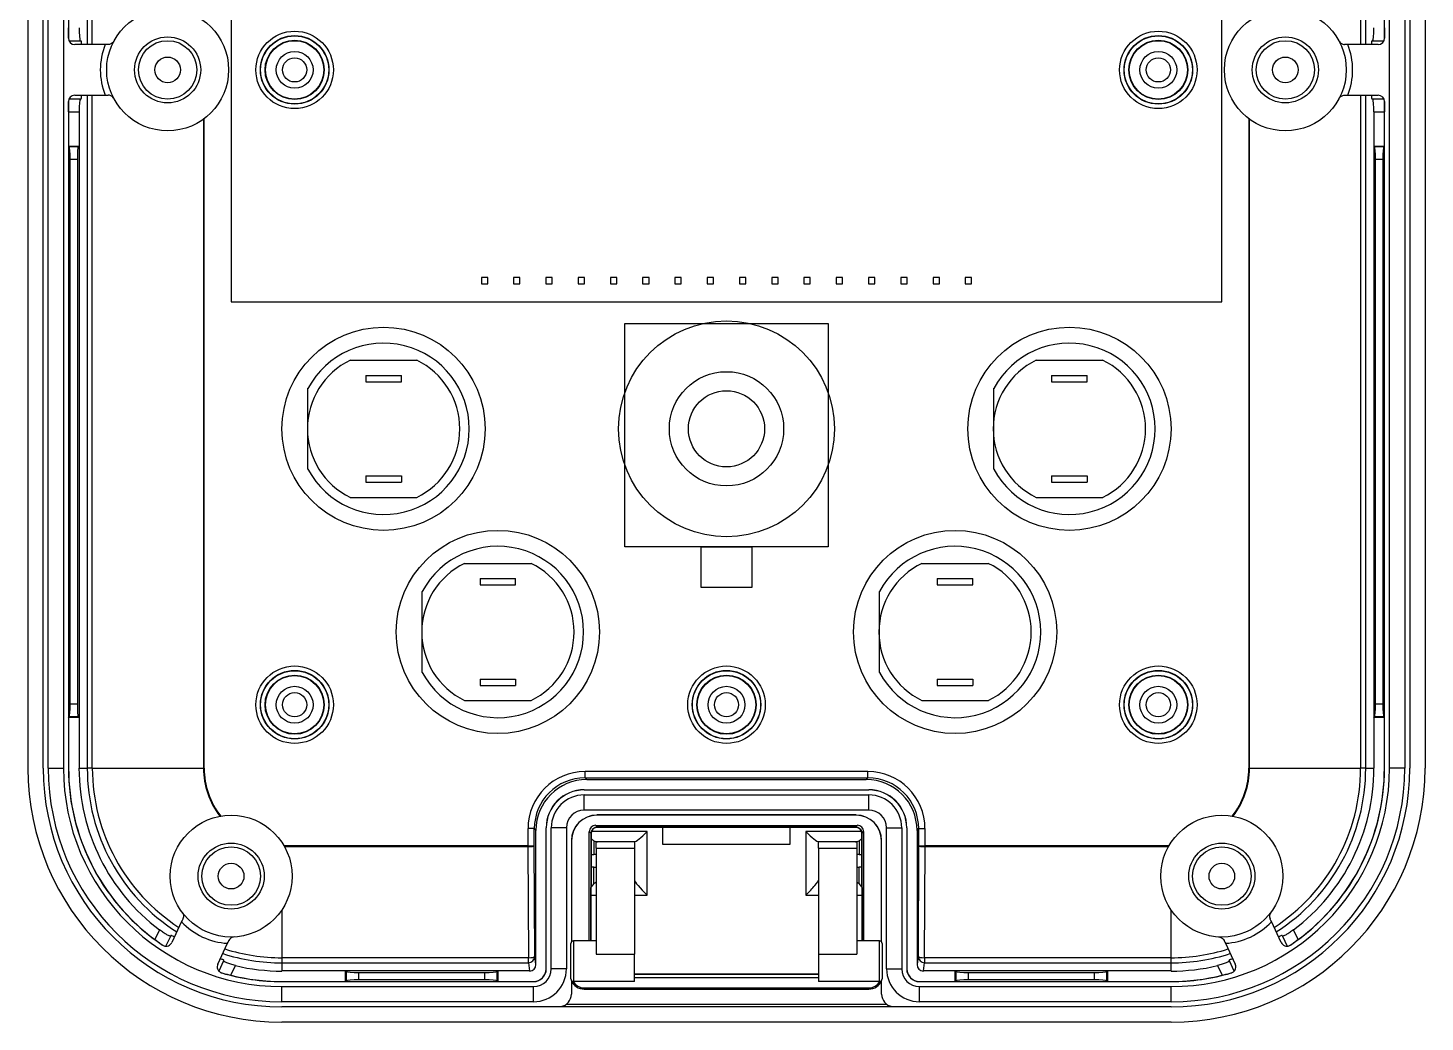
# Model space of a CAD drawing. Header units: millimetres. Extents: x 55 to 809, y 40 to 566.
# Drawn here: x 75.3 to 185.3, y 40.2 to 118.5 of the extents above; entities that cross this region are included whole.
import ezdxf

# ---------------------------------------------------------------- set-up
doc = ezdxf.new("R2010")
doc.units = ezdxf.units.MM
doc.layers.get('0').update_dxf_attribs({"lineweight": 25, "true_color": 0xffffff})
for name, color, linetype, lineweight, true_color in [('back_outline', 7, 'Continuous', 25, 0x000000), ('disp_outline', 7, 'Continuous', 25, 0x000000), ('FL13N_outline', 7, 'Continuous', 25, 0x000000), ('PEC16_outline', 7, 'Continuous', 25, 0x000000), ('Visible (ISO)', 7, 'Continuous', 25, 0xffffff), ('Visible Narrow (ISO)', 7, 'Continuous', 25, 0xffffff)]:
    doc.layers.add(name, color=color, linetype=linetype, lineweight=lineweight, true_color=true_color)

# ---------------------------------------------------------------- blocks, each defined once
blk = doc.blocks.new('FL13N_B')
at = {"layer": 'FL13N_outline'}
for p, q in [((-2.62, 5.4), (2.62, 5.4)), ((-1.4, 4.21), (1.4, 4.21)), ((-1.4, 4.21), (-1.4, 3.71)), ((-1.4, 3.71), (1.4, 3.71)), ((1.4, 3.71), (1.4, 4.21)), ((-5.95, -3.19), (-5.95, 3.19)), ((-1.4, -3.71), (1.4, -3.71)), ((-1.4, -3.71), (-1.4, -4.21)), ((-1.4, -4.21), (1.4, -4.21)), ((1.4, -3.71), (1.4, -4.21)), ((-2.62, -5.4), (2.62, -5.4))]:
    blk.add_line(p, q, dxfattribs=at)
blk.add_circle((0, 0), 8, dxfattribs=at)
for radius, start, end in [(6.75, 208.1784, 151.8216), (6, 115.8419, 244.1581), (6, 295.8419, 64.1581)]:
    blk.add_arc((0, 0), radius, start, end, dxfattribs=at)
blk = doc.blocks.new('PEC16_dessus')
at = {"layer": 'PEC16_outline'}
for p, q in [((0, 0), (16, 0)), ((0, -17.6), (0, 0)), ((16, 0), (16, -17.6)), ((16, -17.6), (0, -17.6)), ((6, -17.6), (10, -17.6)), ((6, -20.8), (6, -17.6)), ((10, -17.6), (10, -20.8)), ((10, -20.8), (6, -20.8))]:
    blk.add_line(p, q, dxfattribs=at)
for radius in [4.5, 3]:
    blk.add_circle((8, -8.3), radius, dxfattribs=at)

msp = doc.modelspace()

# ---------------------------------------------------------------- linework, layer by layer
msp.add_circle((130.28, 86.89), 8.5)
at = {"layer": 'back_outline'}
for p, q in [((91.28, 160.89), (91.28, 96.89)), ((169.28, 96.89), (169.28, 160.89)), ((91.28, 96.89), (169.28, 96.89))]:
    msp.add_line(p, q, dxfattribs=at)
at = {"layer": 'disp_outline'}
for p, q in [((91.28, 159.22), (91.28, 98.56)), ((169.28, 98.56), (169.28, 159.22)), ((111.48, 98.81), (110.98, 98.81)), ((110.98, 98.81), (110.98, 98.31)), ((111.48, 98.81), (110.98, 98.81)), ((110.98, 98.81), (110.98, 98.31)), ((111.48, 98.81), (110.98, 98.81)), ((110.98, 98.81), (110.98, 98.31)), ((111.48, 98.81), (110.98, 98.81)), ((110.98, 98.81), (110.98, 98.31)), ((111.48, 98.81), (110.98, 98.81)), ((110.98, 98.81), (110.98, 98.31)), ((110.98, 98.31), (111.48, 98.31)), ((110.98, 98.31), (111.48, 98.31)), ((110.98, 98.31), (111.48, 98.31)), ((110.98, 98.31), (111.48, 98.31)), ((110.98, 98.31), (111.48, 98.31)), ((111.48, 98.31), (111.48, 98.81)), ((111.48, 98.31), (111.48, 98.81)), ((111.48, 98.31), (111.48, 98.81)), ((111.48, 98.31), (111.48, 98.81)), ((111.48, 98.31), (111.48, 98.81)), ((114.02, 98.81), (113.52, 98.81)), ((113.52, 98.81), (113.52, 98.31)), ((113.52, 98.31), (114.02, 98.31)), ((114.02, 98.31), (114.02, 98.81)), ((116.56, 98.81), (116.06, 98.81)), ((116.06, 98.81), (116.06, 98.31)), ((116.06, 98.31), (116.56, 98.31)), ((116.56, 98.31), (116.56, 98.81)), ((119.1, 98.81), (118.6, 98.81)), ((118.6, 98.81), (118.6, 98.31)), ((118.6, 98.31), (119.1, 98.31)), ((119.1, 98.31), (119.1, 98.81)), ((121.64, 98.81), (121.14, 98.81)), ((121.14, 98.81), (121.14, 98.31)), ((121.14, 98.31), (121.64, 98.31)), ((121.64, 98.31), (121.64, 98.81)), ((124.18, 98.81), (123.68, 98.81)), ((123.68, 98.81), (123.68, 98.31)), ((123.68, 98.31), (124.18, 98.31)), ((124.18, 98.31), (124.18, 98.81)), ((126.72, 98.81), (126.22, 98.81)), ((126.22, 98.81), (126.22, 98.31)), ((126.22, 98.31), (126.72, 98.31)), ((126.72, 98.31), (126.72, 98.81)), ((129.26, 98.81), (128.76, 98.81)), ((128.76, 98.81), (128.76, 98.31)), ((128.76, 98.31), (129.26, 98.31)), ((129.26, 98.31), (129.26, 98.81)), ((131.8, 98.81), (131.3, 98.81)), ((131.3, 98.81), (131.3, 98.31)), ((131.3, 98.31), (131.8, 98.31)), ((131.8, 98.31), (131.8, 98.81)), ((134.34, 98.81), (133.84, 98.81)), ((133.84, 98.81), (133.84, 98.31)), ((133.84, 98.31), (134.34, 98.31)), ((134.34, 98.31), (134.34, 98.81)), ((136.88, 98.81), (136.38, 98.81)), ((136.38, 98.81), (136.38, 98.31)), ((136.38, 98.31), (136.88, 98.31)), ((136.88, 98.31), (136.88, 98.81)), ((139.42, 98.81), (138.92, 98.81)), ((138.92, 98.81), (138.92, 98.31)), ((138.92, 98.31), (139.42, 98.31)), ((139.42, 98.31), (139.42, 98.81)), ((141.96, 98.81), (141.46, 98.81)), ((141.46, 98.81), (141.46, 98.31)), ((141.46, 98.31), (141.96, 98.31)), ((141.96, 98.31), (141.96, 98.81)), ((144.5, 98.81), (144, 98.81)), ((144, 98.81), (144, 98.31)), ((144, 98.31), (144.5, 98.31)), ((144.5, 98.31), (144.5, 98.81)), ((147.04, 98.81), (146.54, 98.81)), ((146.54, 98.81), (146.54, 98.31)), ((146.54, 98.31), (147.04, 98.31)), ((147.04, 98.31), (147.04, 98.81)), ((149.58, 98.81), (149.08, 98.81)), ((149.08, 98.81), (149.08, 98.31)), ((149.08, 98.31), (149.58, 98.31)), ((149.58, 98.31), (149.58, 98.81))]:
    msp.add_line(p, q, dxfattribs=at)
at = {"layer": 'Visible (ISO)'}
for p, q in [((75.28, 170.16), (75.28, 60.16)), ((76.48, 60.16), (76.48, 170.16)), ((184.08, 170.16), (184.08, 60.16)), ((185.28, 170.16), (185.28, 60.16)), ((78.51, 117.46), (79.42, 117.46)), ((79.42, 117.46), (79.46, 117.46)), ((181.1, 117.46), (181.14, 117.46)), ((181.14, 117.46), (182.05, 117.46)), ((79.42, 112.86), (78.51, 112.86)), ((79.46, 112.86), (79.42, 112.86)), ((181.14, 112.86), (181.1, 112.86)), ((182.05, 112.86), (181.14, 112.86)), ((78.48, 111.86), (78.48, 109.16)), ((79.31, 111.86), (79.31, 109.16)), ((181.26, 111.86), (181.26, 109.16)), ((182.08, 109.16), (182.08, 111.86)), ((78.48, 109.16), (78.53, 109.11)), ((78.48, 109.16), (78.48, 64.16)), ((78.48, 109.16), (79.31, 109.16)), ((79.31, 109.16), (79.25, 109.11)), ((79.31, 109.16), (79.31, 64.16)), ((181.26, 109.16), (181.26, 64.16)), ((181.26, 109.16), (181.31, 109.11)), ((181.26, 109.16), (182.08, 109.16)), ((182.08, 109.16), (182.03, 109.11)), ((182.08, 64.16), (182.08, 109.16)), ((78.61, 65.21), (78.61, 108.12)), ((79.17, 108.12), (79.17, 65.21)), ((181.39, 65.21), (181.39, 108.12)), ((181.95, 108.12), (181.95, 65.21)), ((78.48, 64.16), (78.53, 64.22)), ((78.48, 64.16), (78.48, 60.16)), ((79.31, 64.16), (78.48, 64.16)), ((79.31, 64.16), (79.25, 64.22)), ((79.31, 64.16), (79.31, 60.16)), ((181.26, 64.16), (181.31, 64.22)), ((182.08, 64.16), (181.26, 64.16)), ((181.26, 64.16), (181.26, 60.16)), ((182.08, 64.16), (182.03, 64.22)), ((182.08, 60.16), (182.08, 64.16)), ((119.08, 58.46), (141.48, 58.46)), ((119.28, 59.26), (141.28, 59.26)), ((140.48, 56.46), (120.08, 56.46)), ((115.28, 44.69), (115.28, 55.27)), ((116.08, 44.36), (116.08, 55.46)), ((119.48, 46.56), (119.48, 55.17)), ((119.59, 46.56), (119.62, 55.02)), ((119.98, 55.66), (140.58, 55.66)), ((120.13, 55.52), (140.44, 55.52)), ((125.28, 54.16), (125.28, 55.52)), ((135.28, 55.52), (135.28, 54.16)), ((140.94, 55.02), (140.97, 46.56)), ((141.08, 55.17), (141.08, 46.56)), ((144.48, 55.46), (144.48, 44.36)), ((145.28, 55.27), (145.28, 44.69)), ((118.08, 54.46), (118.08, 46.5)), ((119.84, 54.45), (119.84, 53.36)), ((123.03, 54.36), (120.03, 54.36)), ((120.03, 53.86), (120.03, 54.36)), ((123.05, 54.36), (123.03, 54.36)), ((123.03, 54.36), (123.03, 53.86)), ((135.28, 54.16), (125.28, 54.16)), ((137.53, 54.36), (137.51, 54.36)), ((140.53, 54.36), (137.53, 54.36)), ((137.53, 53.86), (137.53, 54.36)), ((140.53, 54.36), (140.53, 53.86)), ((140.72, 54.45), (140.72, 53.36)), ((142.48, 46.5), (142.48, 54.46)), ((119.62, 53.36), (119.84, 53.36)), ((120.03, 53.36), (119.84, 53.36)), ((120.03, 53.86), (120.03, 45.52)), ((123.03, 53.86), (123.03, 45.52)), ((137.53, 53.86), (137.53, 45.52)), ((140.53, 53.86), (140.53, 45.52)), ((140.72, 53.36), (140.53, 53.36)), ((140.72, 53.36), (140.95, 53.36)), ((119.84, 52.36), (119.61, 52.36)), ((119.84, 52.36), (120.03, 52.36)), ((119.84, 51.05), (119.84, 52.36)), ((140.53, 52.36), (140.72, 52.36)), ((140.72, 51.05), (140.72, 52.36)), ((140.95, 52.36), (140.72, 52.36)), ((86.14, 46.14), (86.52, 46.94)), ((118.03, 43.56), (118.03, 46.36)), ((120.03, 46.56), (118.23, 46.56)), ((142.33, 46.56), (140.53, 46.56)), ((142.53, 46.36), (142.53, 43.56)), ((174.05, 46.94), (174.42, 46.14)), ((120.03, 45.52), (123.03, 45.52)), ((123.03, 43.36), (123.03, 45.52)), ((137.53, 45.52), (140.53, 45.52)), ((137.53, 45.52), (137.53, 43.36)), ((90.68, 44.98), (90.3, 44.18)), ((100.28, 44.19), (95.28, 44.19)), ((112.28, 44.19), (100.28, 44.19)), ((100.28, 44.19), (100.33, 44.14)), ((100.28, 43.36), (100.28, 44.19)), ((101.33, 44.06), (111.23, 44.06)), ((112.28, 44.19), (112.23, 44.14)), ((112.28, 44.19), (112.28, 43.36)), ((114.78, 44.19), (112.28, 44.19)), ((148.28, 44.19), (145.78, 44.19)), ((160.28, 44.19), (148.28, 44.19)), ((148.28, 44.19), (148.33, 44.14)), ((148.28, 43.36), (148.28, 44.19)), ((149.33, 44.06), (159.23, 44.06)), ((160.28, 44.19), (160.23, 44.14)), ((160.28, 44.19), (160.28, 43.36)), ((165.28, 44.19), (160.28, 44.19)), ((170.26, 44.18), (169.88, 44.98)), ((95.28, 43.36), (100.28, 43.36)), ((100.28, 43.36), (100.33, 43.42)), ((100.28, 43.36), (112.28, 43.36)), ((111.23, 43.5), (101.33, 43.5)), ((112.28, 43.36), (112.23, 43.42)), ((112.28, 43.36), (115.08, 43.36)), ((123.03, 43.36), (118.23, 43.36)), ((137.53, 43.93), (123.03, 43.93)), ((137.53, 43.66), (123.03, 43.66)), ((142.33, 43.36), (137.53, 43.36)), ((145.48, 43.36), (148.28, 43.36)), ((148.28, 43.36), (148.33, 43.42)), ((148.28, 43.36), (160.28, 43.36)), ((159.23, 43.5), (149.33, 43.5)), ((160.28, 43.36), (160.23, 43.42)), ((160.28, 43.36), (165.28, 43.36)), ((119.08, 42.86), (141.48, 42.86)), ((119.08, 42.76), (141.48, 42.76)), ((165.28, 41.36), (95.28, 41.36)), ((117.66, 41.57), (142.9, 41.57)), ((165.28, 40.16), (95.28, 40.16))]:
    msp.add_line(p, q, dxfattribs=at)
at = {"layer": 'Visible (ISO)', "color": 5, "true_color": 0x0000ff}
for p, q in [((76.88, 60.16), (76.88, 170.16)), ((78.08, 170.16), (78.08, 60.16)), ((78.47, 170.16), (78.47, 117.66)), ((182.09, 117.66), (182.09, 170.16)), ((182.48, 60.16), (182.48, 170.16)), ((183.68, 170.16), (183.68, 60.16)), ((81.37, 117.16), (78.97, 117.16)), ((181.59, 117.16), (179.19, 117.16)), ((78.47, 112.66), (78.47, 60.16)), ((78.97, 113.16), (81.37, 113.16)), ((179.19, 113.16), (181.59, 113.16)), ((182.09, 60.16), (182.09, 112.66)), ((119.08, 58.45), (141.48, 58.45)), ((119.08, 58.06), (141.48, 58.06)), ((141.48, 56.86), (119.08, 56.86)), ((140.48, 56.48), (120.08, 56.48)), ((116.09, 44.36), (116.09, 55.46)), ((116.48, 44.36), (116.48, 55.46)), ((117.68, 55.46), (117.68, 44.36)), ((142.88, 44.36), (142.88, 55.46)), ((144.08, 55.46), (144.08, 44.36)), ((144.47, 55.46), (144.47, 44.36)), ((118.07, 54.46), (118.07, 46.48)), ((142.49, 46.48), (142.49, 54.46)), ((87.38, 48.08), (86.61, 46.43)), ((173.95, 46.43), (173.18, 48.08)), ((90.23, 44.73), (91, 46.37)), ((169.56, 46.37), (170.33, 44.73)), ((95.28, 43.35), (115.08, 43.35)), ((95.28, 42.96), (115.08, 42.96)), ((118.07, 43.45), (118.07, 42.36)), ((142.49, 42.36), (142.49, 43.45)), ((145.48, 43.35), (165.28, 43.35)), ((145.48, 42.96), (165.28, 42.96)), ((115.08, 41.76), (95.28, 41.76)), ((165.28, 41.76), (145.48, 41.76))]:
    msp.add_line(p, q, dxfattribs=at)
for centre, radius in [((86.28, 115.16), 4.8), ((174.28, 115.16), 4.8), ((86.28, 115.16), 2.6), ((174.28, 115.16), 2.6), ((91.28, 51.66), 4.8), ((169.28, 51.66), 4.8), ((91.28, 51.66), 2.6), ((169.28, 51.66), 2.6)]:
    msp.add_circle(centre, radius, dxfattribs=at)
at = {"layer": 'Visible (ISO)'}
for centre, radius in [((96.28, 115.16), 3.05), ((164.28, 115.16), 3.05), ((86.28, 115.16), 2.3), ((96.28, 115.16), 2.3), ((96.28, 115.16), 1.45), ((164.28, 115.16), 2.3), ((164.28, 115.16), 1.45), ((174.28, 115.16), 2.3), ((86.28, 115.16), 1.01), ((96.28, 115.16), 0.95), ((164.28, 115.16), 0.95), ((174.28, 115.16), 1.01), ((96.28, 65.16), 3.05), ((130.28, 65.16), 3.05), ((164.28, 65.16), 3.05), ((96.28, 65.16), 2.3), ((130.28, 65.16), 2.3), ((164.28, 65.16), 2.3), ((96.28, 65.16), 1.45), ((96.28, 65.16), 0.95), ((130.28, 65.16), 1.45), ((130.28, 65.16), 0.95), ((164.28, 65.16), 1.45), ((164.28, 65.16), 0.95), ((91.28, 51.66), 2.3), ((169.28, 51.66), 2.3), ((91.28, 51.66), 1.01), ((169.28, 51.66), 1.01)]:
    msp.add_circle(centre, radius, dxfattribs=at)
for centre, radius, start, end in [((95.28, 60.16), 20, 180, 270), ((95.28, 60.16), 18.8, 180, 270), ((95.28, 60.16), 16.8, 180, 233.4707), ((95.28, 60.16), 15.98, 180, 232.8776), ((165.28, 60.16), 20, 270, 0), ((165.28, 60.16), 18.8, 270, 0), ((165.28, 60.16), 15.98, 307.1224, 0), ((165.28, 60.16), 16.8, 306.5293, 0), ((119.08, 55.46), 3, 90, 180), ((141.48, 55.46), 3, 0, 90), ((120.08, 54.46), 2, 90, 180), ((140.48, 54.46), 2, 0, 90), ((118.23, 46.36), 0.2, 90, 180), ((142.33, 46.36), 0.2, 0, 90), ((95.28, 60.16), 15.98, 256.7202, 270), ((115.08, 44.36), 1, 270, 0), ((145.48, 44.36), 1, 180, 270), ((165.28, 60.16), 15.98, 270, 283.2798), ((95.28, 60.16), 16.8, 256.1271, 270), ((118.23, 43.56), 0.2, 180, 270), ((119.08, 43.86), 1.1, 202.9675, 270), ((119.08, 43.86), 1, 209.9554, 270), ((141.48, 43.86), 1.1, 270, 337.0325), ((141.48, 43.86), 1, 270, 330.0446), ((142.33, 43.56), 0.2, 270, 0), ((165.28, 60.16), 16.8, 270, 283.8729)]:
    msp.add_arc(centre, radius, start, end, dxfattribs=at)
at = {"layer": 'Visible (ISO)', "color": 5, "true_color": 0x0000ff}
for centre, radius, start, end in [((95.28, 60.16), 18.4, 180, 270), ((95.28, 60.16), 17.2, 180, 270), ((95.28, 60.16), 16.81, 180, 235.9843), ((165.28, 60.16), 17.2, 270, 0), ((165.28, 60.16), 18.4, 270, 0), ((165.28, 60.16), 16.81, 304.0157, 0), ((119.08, 55.46), 2.99, 90, 180), ((141.48, 55.46), 2.99, 0, 90), ((119.08, 55.46), 2.6, 90, 180), ((141.48, 55.46), 2.6, 0, 90), ((119.08, 55.46), 1.4, 90, 180), ((120.08, 54.46), 2.01, 90, 180), ((140.48, 54.46), 2.01, 0, 90), ((141.48, 55.46), 1.4, 0, 90), ((95.28, 60.16), 16.81, 253.6134, 270), ((115.08, 44.36), 1.01, 270, 0), ((115.08, 44.36), 1.4, 270, 0), ((115.08, 44.36), 2.6, 270, 0), ((145.48, 44.36), 2.6, 180, 270), ((145.48, 44.36), 1.4, 180, 270), ((145.48, 44.36), 1.01, 180, 270), ((165.28, 60.16), 16.81, 270, 286.3866), ((117.08, 42.36), 0.986, 279.6674, 0), ((143.48, 42.36), 0.986, 180, 260.3326)]:
    msp.add_arc(centre, radius, start, end, dxfattribs=at)
at = {"layer": 'Visible (ISO)'}
for centre, major_axis, ratio, start_param, end_param in [((78.45, 118.46), (0, -1), 0.034921, 0.643501, 1.570796), ((79.42, 118.46), (0, 1), 0.111111, 1.570796, 3.141593), ((181.14, 118.46), (0, -1), 0.111111, 0, 1.570796), ((182.12, 118.46), (0, 1), 0.034921, 1.570796, 2.498092), ((79.46, 116.96), (0, 0.5), 0.111111, 5.123906, 6.283185), ((181.1, 116.96), (0, -0.5), 0.111111, 3.141593, 4.300872), ((78.45, 111.86), (0, -1), 0.034921, 1.570796, 2.498092), ((79.42, 111.86), (0, 1), 0.111111, 0, 1.570796), ((79.46, 113.36), (0, 0.5), 0.111111, 3.141593, 4.300872), ((181.1, 113.36), (0, -0.5), 0.111111, 5.123906, 6.283185), ((181.14, 111.86), (0, -1), 0.111111, 1.570796, 3.141593), ((182.12, 111.86), (0, 1), 0.034921, 0.643501, 1.570796), ((78.52, 108.12), (0, -1), 0.087489, 1.570796, 3.054326), ((79.26, 108.12), (0, 1), 0.087489, 0.087266, 1.570796), ((181.3, 108.12), (0, -1), 0.087489, 1.570796, 3.054326), ((182.04, 108.12), (0, 1), 0.087489, 0.087266, 1.570796), ((78.52, 65.21), (0, -1), 0.087489, 0.087266, 1.570796), ((79.26, 65.21), (0, 1), 0.087489, 1.570796, 3.054326), ((181.3, 65.21), (0, -1), 0.087489, 0.087266, 1.570796), ((182.04, 65.21), (0, 1), 0.087489, 1.570796, 3.054326), ((119.28, 55.26), (-2.83, 2.83), 0.999695, 5.497939, 7.068431), ((141.28, 55.26), (2.83, 2.83), 0.999695, 5.497939, 7.068431), ((119.98, 55.16), (-0.354, 0.354), 0.999695, 5.497939, 7.068431), ((124.03, 55.36), (-0.995, -0.995), 0.09902, 0.098698, 1.472099), ((136.53, 55.36), (0.995, -0.995), 0.09902, 4.811087, 6.184488), ((140.58, 55.16), (0.354, 0.354), 0.999695, 5.497939, 7.068431), ((119.03, 55.36), (0.995, -0.995), 0.09902, 5.442071, 5.758877), ((141.53, 55.36), (-0.995, -0.995), 0.09902, 0.524309, 0.841114), ((119.03, 50.36), (0.995, 0.995), 0.09902, 5.228095, 5.561481), ((124.03, 50.36), (-0.995, 0.995), 0.09902, 0.098698, 1.669494), ((136.53, 50.36), (0.995, 0.995), 0.09902, 4.613691, 6.184488), ((141.53, 50.36), (-0.995, 0.995), 0.09902, 0.721704, 1.055091), ((101.33, 44.15), (-1, 0), 0.087489, 0.087266, 1.570796), ((111.23, 44.15), (-1, 0), 0.087489, 1.570796, 3.054326), ((114.78, 44.69), (0.078, -0.497), 0.993734, 6.128324, 7.697193), ((145.78, 44.69), (-0.078, -0.497), 0.993734, 4.869178, 6.438047), ((149.33, 44.15), (-1, 0), 0.087489, 0.087266, 1.570796), ((159.23, 44.15), (-1, 0), 0.087489, 1.570796, 3.054326), ((101.33, 43.41), (1, 0), 0.087489, 1.570796, 3.054326), ((111.23, 43.41), (1, 0), 0.087489, 0.087266, 1.570796), ((149.33, 43.41), (1, 0), 0.087489, 1.570796, 3.054326), ((159.23, 43.41), (1, 0), 0.087489, 0.087266, 1.570796)]:
    msp.add_ellipse(centre, major_axis=major_axis, ratio=ratio, start_param=start_param, end_param=end_param, dxfattribs=at)
at = {"layer": 'Visible (ISO)', "color": 5, "true_color": 0x0000ff}
for centre, major_axis, start_param, end_param in [((78.97, 117.66), (-0.501, 0), 0, 1.570796), ((181.59, 117.66), (0.501, 0), 4.712389, 6.283185), ((78.97, 112.66), (-0.501, 0), 4.712389, 6.283185), ((181.59, 112.66), (0.501, 0), 0, 1.570796)]:
    msp.add_ellipse(centre, major_axis=major_axis, ratio=0.99863, start_param=start_param, end_param=end_param, dxfattribs=at)
for points, knots in [([(81.61, 117.16), (81.6, 117.16), (81.59, 117.16), (81.52, 117.16), (81.44, 117.16), (81.37, 117.16)], [0.2085876, 0.2085876, 0.2085876, 0.2085876, 0.21089458, 0.21089458, 0.23145545, 0.23145545, 0.23145545, 0.23145545]), ([(82.05, 117.43), (82.05, 117.43), (82.05, 117.43), (82.02, 117.37), (81.98, 117.32), (81.88, 117.24), (81.83, 117.21), (81.72, 117.17), (81.66, 117.16), (81.61, 117.16)], [-0.00043441, -0.00043441, -0.00043441, -0.00043441, 0, 0, 0.02678479, 0.02678479, 0.0517613, 0.0517613, 0.07035006, 0.07035006, 0.07035006, 0.07035006]), ([(178.51, 117.43), (178.51, 117.43), (178.51, 117.43), (178.54, 117.37), (178.58, 117.32), (178.68, 117.24), (178.73, 117.21), (178.85, 117.17), (178.9, 117.16), (178.95, 117.16)], [-0.07020864, -0.07020864, -0.07020864, -0.07020864, -0.06977777, -0.06977777, -0.04321087, -0.04321087, -0.01843754, -0.01843754, 0, 0, 0, 0]), ([(179.19, 117.16), (179.12, 117.16), (179.04, 117.16), (178.97, 117.16), (178.96, 117.16), (178.95, 117.16)], [0.07678271, 0.07678271, 0.07678271, 0.07678271, 0.09734359, 0.09734359, 0.09965056, 0.09965056, 0.09965056, 0.09965056]), ([(81.37, 113.16), (81.44, 113.16), (81.52, 113.16), (81.59, 113.16), (81.6, 113.16), (81.61, 113.16)], [0.07678271, 0.07678271, 0.07678271, 0.07678271, 0.09734359, 0.09734359, 0.09965056, 0.09965056, 0.09965056, 0.09965056]), ([(82.05, 112.9), (82.05, 112.9), (82.05, 112.9), (82.02, 112.96), (81.98, 113.01), (81.88, 113.09), (81.83, 113.12), (81.72, 113.16), (81.66, 113.16), (81.61, 113.16)], [-0.07020864, -0.07020864, -0.07020864, -0.07020864, -0.06977777, -0.06977777, -0.04321087, -0.04321087, -0.01843754, -0.01843754, 0, 0, 0, 0]), ([(178.51, 112.9), (178.51, 112.9), (178.51, 112.9), (178.54, 112.96), (178.58, 113.01), (178.68, 113.09), (178.73, 113.12), (178.85, 113.16), (178.9, 113.16), (178.95, 113.16)], [-0.00043441, -0.00043441, -0.00043441, -0.00043441, 0, 0, 0.02678479, 0.02678479, 0.0517613, 0.0517613, 0.07035006, 0.07035006, 0.07035006, 0.07035006]), ([(178.95, 113.16), (178.96, 113.16), (178.97, 113.16), (179.04, 113.16), (179.12, 113.16), (179.19, 113.16)], [0.2085876, 0.2085876, 0.2085876, 0.2085876, 0.21089458, 0.21089458, 0.23145545, 0.23145545, 0.23145545, 0.23145545]), ([(87.43, 48.8), (87.43, 48.8), (87.43, 48.8), (87.47, 48.75), (87.5, 48.69), (87.53, 48.57), (87.53, 48.51), (87.52, 48.39), (87.5, 48.34), (87.48, 48.29)], [-0.00043441, -0.00043441, -0.00043441, -0.00043441, 0, 0, 0.02678479, 0.02678479, 0.0517613, 0.0517613, 0.07035006, 0.07035006, 0.07035006, 0.07035006]), ([(173.13, 48.8), (173.13, 48.8), (173.13, 48.8), (173.09, 48.75), (173.07, 48.69), (173.03, 48.57), (173.03, 48.51), (173.04, 48.39), (173.06, 48.34), (173.08, 48.29)], [-0.07020864, -0.07020864, -0.07020864, -0.07020864, -0.06977777, -0.06977777, -0.04321087, -0.04321087, -0.01843754, -0.01843754, 0, 0, 0, 0]), ([(87.48, 48.29), (87.48, 48.28), (87.47, 48.27), (87.44, 48.21), (87.41, 48.14), (87.38, 48.08)], [0.2085876, 0.2085876, 0.2085876, 0.2085876, 0.21089458, 0.21089458, 0.23145545, 0.23145545, 0.23145545, 0.23145545]), ([(173.18, 48.08), (173.15, 48.14), (173.12, 48.21), (173.09, 48.27), (173.08, 48.28), (173.08, 48.29)], [0.07678271, 0.07678271, 0.07678271, 0.07678271, 0.09734359, 0.09734359, 0.09965056, 0.09965056, 0.09965056, 0.09965056]), ([(85.94, 46.19), (85.98, 46.17), (86.01, 46.16), (86.12, 46.14), (86.18, 46.14), (86.31, 46.16), (86.37, 46.19), (86.46, 46.25), (86.5, 46.28), (86.56, 46.35), (86.59, 46.39), (86.61, 46.43)], [0.0077029, 0.0077029, 0.0077029, 0.0077029, 0.01950696, 0.01950696, 0.03901976, 0.03901976, 0.05855717, 0.05855717, 0.07252918, 0.07252918, 0.08650382, 0.08650382, 0.08650382, 0.08650382]), ([(91, 46.37), (91.03, 46.43), (91.06, 46.51), (91.09, 46.57), (91.1, 46.58), (91.1, 46.58)], [0.07678271, 0.07678271, 0.07678271, 0.07678271, 0.09734359, 0.09734359, 0.09965056, 0.09965056, 0.09965056, 0.09965056]), ([(91.53, 46.87), (91.53, 46.87), (91.53, 46.87), (91.46, 46.87), (91.4, 46.85), (91.29, 46.8), (91.24, 46.76), (91.16, 46.68), (91.12, 46.64), (91.1, 46.58)], [-0.07020864, -0.07020864, -0.07020864, -0.07020864, -0.06977777, -0.06977777, -0.04321087, -0.04321087, -0.01843754, -0.01843754, 0, 0, 0, 0]), ([(169.03, 46.87), (169.04, 46.87), (169.04, 46.87), (169.1, 46.87), (169.16, 46.85), (169.27, 46.8), (169.33, 46.76), (169.41, 46.68), (169.44, 46.64), (169.46, 46.58)], [-0.00043441, -0.00043441, -0.00043441, -0.00043441, 0, 0, 0.02678479, 0.02678479, 0.0517613, 0.0517613, 0.07035006, 0.07035006, 0.07035006, 0.07035006]), ([(169.46, 46.58), (169.46, 46.58), (169.47, 46.57), (169.5, 46.51), (169.53, 46.43), (169.56, 46.37)], [0.2085876, 0.2085876, 0.2085876, 0.2085876, 0.21089458, 0.21089458, 0.23145545, 0.23145545, 0.23145545, 0.23145545]), ([(173.95, 46.43), (173.98, 46.37), (174.02, 46.32), (174.12, 46.23), (174.17, 46.2), (174.3, 46.15), (174.36, 46.14), (174.47, 46.14), (174.52, 46.15), (174.58, 46.17), (174.6, 46.18), (174.62, 46.19)], [0, 0, 0, 0, 0.01958545, 0.01958545, 0.03915656, 0.03915656, 0.05869916, 0.05869916, 0.0726043, 0.0726043, 0.07881326, 0.07881326, 0.07881326, 0.07881326]), ([(90.23, 44.73), (90.2, 44.67), (90.18, 44.6), (90.18, 44.47), (90.19, 44.41), (90.23, 44.29), (90.26, 44.23), (90.34, 44.15), (90.37, 44.12), (90.43, 44.08), (90.45, 44.07), (90.47, 44.06)], [0, 0, 0, 0, 0.01958545, 0.01958545, 0.03915657, 0.03915657, 0.05869917, 0.05869917, 0.07260431, 0.07260431, 0.07881326, 0.07881326, 0.07881326, 0.07881326]), ([(170.1, 44.06), (170.13, 44.08), (170.16, 44.1), (170.25, 44.16), (170.29, 44.21), (170.35, 44.33), (170.37, 44.39), (170.38, 44.5), (170.38, 44.55), (170.37, 44.64), (170.35, 44.68), (170.33, 44.73)], [0.0077029, 0.0077029, 0.0077029, 0.0077029, 0.01950696, 0.01950696, 0.03901976, 0.03901976, 0.05855716, 0.05855716, 0.07252918, 0.07252918, 0.08650382, 0.08650382, 0.08650382, 0.08650382])]:
    msp.add_open_spline(points, degree=3, knots=knots, dxfattribs=at)
at = {"layer": 'Visible (ISO)'}
for points, knots in [([(119.62, 55.02), (119.62, 55.07), (119.63, 55.13), (119.66, 55.22), (119.69, 55.27), (119.75, 55.36), (119.79, 55.39), (119.87, 55.46), (119.92, 55.48), (120.02, 55.51), (120.07, 55.52), (120.12, 55.52), (120.12, 55.52), (120.13, 55.52)], [-1.666124, -1.666124, -1.666124, -1.666124, -1.352026, -1.352026, -1.037928, -1.037928, -0.723829, -0.723829, -0.409731, -0.409731, -0.106505, -0.106505, -0.095633, -0.095633, -0.095633, -0.095633]), ([(140.44, 55.52), (140.49, 55.52), (140.54, 55.51), (140.63, 55.48), (140.68, 55.46), (140.76, 55.4), (140.8, 55.37), (140.87, 55.28), (140.89, 55.24), (140.93, 55.14), (140.94, 55.09), (140.94, 55.03), (140.94, 55.03), (140.94, 55.02)], [0.095633, 0.095633, 0.095633, 0.095633, 0.393931, 0.393931, 0.696729, 0.696729, 1.010188, 1.010188, 1.324287, 1.324287, 1.638385, 1.638385, 1.666124, 1.666124, 1.666124, 1.666124]), ([(119.84, 54.45), (119.89, 54.43), (119.94, 54.41), (120.03, 54.37), (120.08, 54.36), (120.12, 54.36)], [0.43184102, 0.43184102, 0.43184102, 0.43184102, 0.45459313, 0.45459313, 0.47992421, 0.47992421, 0.47992421, 0.47992421]), ([(140.44, 54.36), (140.48, 54.36), (140.53, 54.37), (140.63, 54.41), (140.67, 54.43), (140.72, 54.45)], [0.50556157, 0.50556157, 0.50556157, 0.50556157, 0.53089266, 0.53089266, 0.55364476, 0.55364476, 0.55364476, 0.55364476]), ([(120.03, 51.22), (120.01, 51.21), (120, 51.19), (119.94, 51.14), (119.89, 51.09), (119.84, 51.05)], [0.52235596, 0.52235596, 0.52235596, 0.52235596, 0.53089266, 0.53089266, 0.55364476, 0.55364476, 0.55364476, 0.55364476]), ([(140.72, 51.05), (140.67, 51.09), (140.63, 51.14), (140.56, 51.19), (140.55, 51.21), (140.53, 51.22)], [0.43206546, 0.43206546, 0.43206546, 0.43206546, 0.45481756, 0.45481756, 0.46335427, 0.46335427, 0.46335427, 0.46335427]), ([(86.52, 46.94), (86.52, 46.94), (86.52, 46.94), (86.51, 46.94), (86.51, 46.93), (86.48, 46.93), (86.38, 46.97), (86.3, 47), (86.14, 47.09), (86.04, 47.15), (85.84, 47.28), (85.74, 47.35), (85.64, 47.43)], [0.6099663, 0.6099663, 0.6099663, 0.6099663, 0.6115823, 0.6115823, 0.6115823, 0.6495218, 0.6495218, 0.6874613, 0.6874613, 0.725703, 0.725703, 0.7615915, 0.7615915, 0.7615915, 0.7615915]), ([(174.92, 47.43), (174.83, 47.35), (174.72, 47.28), (174.52, 47.15), (174.42, 47.09), (174.26, 47), (174.18, 46.97), (174.08, 46.93), (174.05, 46.93), (174.05, 46.94), (174.05, 46.94), (174.05, 46.94), (174.05, 46.94)], [0.4615732, 0.4615732, 0.4615732, 0.4615732, 0.4974616, 0.4974616, 0.5357033, 0.5357033, 0.5736428, 0.5736428, 0.6115823, 0.6115823, 0.6115823, 0.6131984, 0.6131984, 0.6131984, 0.6131984]), ([(85.28, 46.67), (85.28, 46.66), (85.28, 46.66), (85.39, 46.59), (85.5, 46.5), (85.7, 46.36), (85.79, 46.29), (85.89, 46.22), (85.92, 46.2), (85.94, 46.19)], [0.15139221, 0.15139221, 0.15139221, 0.15139221, 0.15208946, 0.15208946, 0.19039258, 0.19039258, 0.2286957, 0.2286957, 0.24186391, 0.24186391, 0.24186391, 0.24186391]), ([(86.81, 46.86), (86.76, 46.89), (86.72, 46.92), (86.64, 46.96), (86.6, 46.97), (86.55, 46.99), (86.54, 46.99), (86.54, 46.98), (86.54, 46.98), (86.54, 46.98), (86.53, 46.98)], [-0.05496122, -0.05496122, -0.05496122, -0.05496122, -0.03762391, -0.03762391, -0.01881195, -0.01881195, 0, 0, 0, 0.0008104, 0.0008104, 0.0008104, 0.0008104]), ([(174.03, 46.98), (174.03, 46.98), (174.03, 46.98), (174.03, 46.98), (174.02, 46.99), (174.01, 46.99), (173.96, 46.97), (173.92, 46.96), (173.84, 46.92), (173.8, 46.89), (173.75, 46.86)], [-0.0008104, -0.0008104, -0.0008104, -0.0008104, 0, 0, 0, 0.01881195, 0.01881195, 0.03762391, 0.03762391, 0.05496122, 0.05496122, 0.05496122, 0.05496122]), ([(174.62, 46.19), (174.64, 46.2), (174.67, 46.22), (174.77, 46.29), (174.86, 46.36), (175.06, 46.5), (175.17, 46.59), (175.28, 46.66), (175.28, 46.66), (175.28, 46.67)], [0.36718523, 0.36718523, 0.36718523, 0.36718523, 0.38035344, 0.38035344, 0.41865656, 0.41865656, 0.45695968, 0.45695968, 0.45765693, 0.45765693, 0.45765693, 0.45765693]), ([(90.7, 45.02), (90.7, 45.02), (90.7, 45.02), (90.7, 45.02), (90.7, 45.03), (90.69, 45.04), (90.64, 45.07), (90.61, 45.09), (90.53, 45.12), (90.48, 45.14), (90.43, 45.16)], [-0.0008104, -0.0008104, -0.0008104, -0.0008104, 0, 0, 0, 0.01881195, 0.01881195, 0.03762391, 0.03762391, 0.05496122, 0.05496122, 0.05496122, 0.05496122]), ([(170.13, 45.16), (170.08, 45.14), (170.03, 45.12), (169.95, 45.09), (169.92, 45.07), (169.87, 45.04), (169.86, 45.03), (169.86, 45.02), (169.86, 45.02), (169.86, 45.02), (169.86, 45.02)], [-0.05496122, -0.05496122, -0.05496122, -0.05496122, -0.03762391, -0.03762391, -0.01881195, -0.01881195, 0, 0, 0, 0.0008104, 0.0008104, 0.0008104, 0.0008104]), ([(90.46, 44.06), (90.49, 44.05), (90.52, 44.04), (90.64, 44.01), (90.75, 43.98), (90.99, 43.92), (91.12, 43.89), (91.25, 43.86), (91.25, 43.86), (91.25, 43.85)], [0.36718523, 0.36718523, 0.36718523, 0.36718523, 0.38035344, 0.38035344, 0.41865656, 0.41865656, 0.45695968, 0.45695968, 0.45765693, 0.45765693, 0.45765693, 0.45765693]), ([(91.61, 44.62), (91.49, 44.64), (91.37, 44.68), (91.14, 44.75), (91.03, 44.79), (90.86, 44.86), (90.79, 44.89), (90.69, 44.95), (90.67, 44.97), (90.68, 44.98), (90.68, 44.98), (90.68, 44.98), (90.68, 44.98)], [0.4615732, 0.4615732, 0.4615732, 0.4615732, 0.4974616, 0.4974616, 0.5357033, 0.5357033, 0.5736428, 0.5736428, 0.6115823, 0.6115823, 0.6115823, 0.6131984, 0.6131984, 0.6131984, 0.6131984]), ([(169.88, 44.98), (169.88, 44.98), (169.88, 44.98), (169.88, 44.98), (169.89, 44.97), (169.87, 44.95), (169.78, 44.89), (169.7, 44.86), (169.53, 44.79), (169.42, 44.75), (169.19, 44.68), (169.07, 44.64), (168.95, 44.62)], [0.6099663, 0.6099663, 0.6099663, 0.6099663, 0.6115823, 0.6115823, 0.6115823, 0.6495218, 0.6495218, 0.6874613, 0.6874613, 0.725703, 0.725703, 0.7615915, 0.7615915, 0.7615915, 0.7615915]), ([(169.31, 43.85), (169.31, 43.86), (169.31, 43.86), (169.44, 43.89), (169.57, 43.92), (169.81, 43.98), (169.92, 44.01), (170.04, 44.04), (170.07, 44.05), (170.1, 44.06)], [0.15139221, 0.15139221, 0.15139221, 0.15139221, 0.15208946, 0.15208946, 0.19039258, 0.19039258, 0.2286957, 0.2286957, 0.24186391, 0.24186391, 0.24186391, 0.24186391])]:
    msp.add_open_spline(points, degree=3, knots=knots, dxfattribs=at)
for points in [[(86.52, 46.94), (86.53, 46.96), (86.53, 46.98)], [(174.03, 46.98), (174.04, 46.96), (174.05, 46.94)], [(90.7, 45.02), (90.69, 45), (90.68, 44.98)], [(169.88, 44.98), (169.87, 45), (169.86, 45.02)]]:
    msp.add_open_spline(points, degree=2, dxfattribs=at)
at = {"layer": 'Visible Narrow (ISO)'}
for p, q in [((79.95, 170.16), (79.95, 117.16)), ((80.35, 117.16), (80.35, 170.16)), ((180.21, 170.16), (180.21, 117.16)), ((180.61, 117.16), (180.61, 170.16)), ((79.95, 113.16), (79.95, 60.16)), ((80.35, 60.16), (80.35, 113.16)), ((180.21, 113.16), (180.21, 60.16)), ((180.61, 60.16), (180.61, 113.16)), ((78.48, 111.86), (79.31, 111.86)), ((89.1, 111.28), (89.1, 60.16)), ((89.16, 60.16), (89.16, 111.32)), ((171.4, 111.32), (171.4, 60.16)), ((171.46, 60.16), (171.46, 111.28)), ((181.26, 111.86), (182.08, 111.86)), ((79.25, 109.11), (78.53, 109.11)), ((182.03, 109.11), (181.31, 109.11)), ((78.61, 108.12), (79.17, 108.12)), ((181.39, 108.12), (181.95, 108.12)), ((79.17, 65.21), (78.61, 65.21)), ((181.95, 65.21), (181.39, 65.21)), ((78.53, 64.22), (79.25, 64.22)), ((181.31, 64.22), (182.03, 64.22)), ((76.48, 60.16), (76.51, 60.16)), ((78.48, 60.16), (78.47, 60.16)), ((79.31, 60.16), (79.95, 60.16)), ((80.35, 60.16), (79.95, 60.16)), ((80.35, 60.16), (89.1, 60.16)), ((89.16, 60.16), (89.1, 60.16)), ((141.41, 59.9), (119.15, 59.9)), ((119.15, 59.4), (119.15, 59.9)), ((141.41, 59.4), (141.41, 59.9)), ((171.4, 60.16), (171.46, 60.16)), ((171.46, 60.16), (180.21, 60.16)), ((180.61, 60.16), (180.21, 60.16)), ((180.61, 60.16), (181.26, 60.16)), ((182.08, 60.16), (182.09, 60.16)), ((184.08, 60.16), (184.05, 60.16)), ((119.08, 58.46), (119.08, 58.45)), ((119.15, 59.4), (141.41, 59.4)), ((119.28, 59.26), (119.15, 59.4)), ((141.41, 59.4), (141.28, 59.26)), ((141.48, 58.46), (141.48, 58.45)), ((120.08, 56.46), (120.08, 56.48)), ((140.48, 56.46), (140.48, 56.48)), ((114.65, 55.4), (114.65, 54.04)), ((115.15, 55.4), (114.65, 55.4)), ((115.15, 54.06), (115.15, 55.4)), ((115.15, 55.4), (115.28, 55.27)), ((116.08, 55.46), (116.09, 55.46)), ((119.48, 55.17), (119.62, 55.02)), ((119.62, 55.02), (119.59, 46.56)), ((124.03, 55.17), (119.64, 55.17)), ((120.13, 55.52), (119.98, 55.66)), ((120.13, 55.52), (120.13, 55.52)), ((140.44, 55.52), (120.13, 55.52)), ((124.03, 50.17), (124.03, 55.17)), ((140.92, 55.17), (136.53, 55.17)), ((136.53, 55.17), (136.53, 50.17)), ((140.58, 55.66), (140.44, 55.52)), ((140.44, 55.52), (140.44, 55.52)), ((140.94, 55.02), (141.08, 55.17)), ((140.97, 46.56), (140.94, 55.02)), ((144.48, 55.46), (144.47, 55.46)), ((145.28, 55.27), (145.41, 55.4)), ((145.41, 55.4), (145.91, 55.4)), ((145.41, 55.4), (145.41, 54.06)), ((145.91, 54.04), (145.91, 55.4)), ((114.65, 54.04), (95.45, 54.04)), ((95.48, 53.98), (114.65, 53.98)), ((114.65, 54.04), (114.65, 54.04)), ((114.65, 54.04), (114.65, 53.98)), ((114.65, 54.04), (114.65, 53.98)), ((114.65, 53.98), (114.68, 45.23)), ((115.18, 45.33), (115.15, 54.06)), ((118.08, 54.46), (118.07, 54.46)), ((142.48, 54.46), (142.49, 54.46)), ((145.41, 54.06), (145.38, 45.33)), ((145.88, 45.23), (145.91, 53.98)), ((145.91, 54.04), (145.91, 54.04)), ((145.91, 53.98), (145.91, 54.04)), ((145.91, 53.98), (145.91, 54.04)), ((165.11, 54.04), (145.91, 54.04)), ((145.91, 53.98), (165.08, 53.98)), ((120.03, 53.86), (123.03, 53.86)), ((137.53, 53.86), (140.53, 53.86)), ((119.6, 50.17), (120.03, 50.17)), ((123.03, 50.17), (124.03, 50.17)), ((136.53, 50.17), (137.53, 50.17)), ((140.53, 50.17), (140.96, 50.17)), ((95.28, 49.01), (95.28, 45.23)), ((165.28, 45.23), (165.28, 49.01)), ((85.64, 47.43), (85.28, 46.67)), ((175.28, 46.67), (174.92, 47.43)), ((118.23, 46.56), (118.23, 43.36)), ((142.33, 43.36), (142.33, 46.56)), ((114.68, 45.23), (95.28, 45.23)), ((95.28, 45.23), (95.28, 44.84)), ((114.68, 44.84), (114.68, 45.23)), ((115.28, 44.69), (115.18, 45.33)), ((145.38, 45.33), (145.28, 44.69)), ((165.28, 45.23), (145.88, 45.23)), ((145.88, 45.23), (145.88, 44.84)), ((165.28, 44.84), (165.28, 45.23)), ((91.25, 43.85), (91.61, 44.62)), ((95.28, 44.84), (114.68, 44.84)), ((95.28, 44.84), (95.28, 44.19)), ((100.33, 44.14), (100.33, 43.42)), ((101.33, 43.5), (101.33, 44.06)), ((111.23, 44.06), (111.23, 43.5)), ((112.23, 43.42), (112.23, 44.14)), ((114.68, 44.84), (114.78, 44.19)), ((116.08, 44.36), (116.09, 44.36)), ((144.48, 44.36), (144.47, 44.36)), ((145.78, 44.19), (145.88, 44.84)), ((145.88, 44.84), (165.28, 44.84)), ((148.33, 44.14), (148.33, 43.42)), ((149.33, 43.5), (149.33, 44.06)), ((159.23, 44.06), (159.23, 43.5)), ((160.23, 43.42), (160.23, 44.14)), ((165.28, 44.19), (165.28, 44.84)), ((168.95, 44.62), (169.31, 43.85)), ((95.28, 43.36), (95.28, 43.35)), ((115.08, 43.36), (115.08, 43.35)), ((123.03, 43.93), (137.53, 43.93)), ((145.48, 43.36), (145.48, 43.35)), ((165.28, 43.36), (165.28, 43.35)), ((119.08, 42.86), (119.08, 42.76)), ((141.48, 42.86), (141.48, 42.76)), ((95.28, 41.36), (95.28, 41.39)), ((165.28, 41.36), (165.28, 41.39))]:
    msp.add_line(p, q, dxfattribs=at)
at = {"layer": 'Visible Narrow (ISO)', "color": 5, "true_color": 0x0000ff}
for p, q in [((76.88, 60.16), (78.08, 60.16)), ((183.68, 60.16), (182.48, 60.16)), ((119.08, 56.86), (119.08, 58.06)), ((141.48, 56.86), (141.48, 58.06)), ((117.68, 55.46), (116.48, 55.46)), ((142.88, 55.46), (144.08, 55.46)), ((117.68, 44.36), (116.48, 44.36)), ((142.88, 44.36), (144.08, 44.36)), ((95.28, 41.76), (95.28, 42.96)), ((115.08, 41.76), (115.08, 42.96)), ((145.48, 41.76), (145.48, 42.96)), ((165.28, 41.76), (165.28, 42.96))]:
    msp.add_line(p, q, dxfattribs=at)
at = {"layer": 'Visible Narrow (ISO)'}
for centre, radius in [((96.28, 115.16), 3.05), ((96.28, 115.16), 2.7), ((96.28, 115.16), 2.68), ((164.28, 115.16), 3.05), ((164.28, 115.16), 2.7), ((164.28, 115.16), 2.68), ((96.28, 115.16), 2.33), ((164.28, 115.16), 2.33), ((96.28, 65.16), 3.05), ((130.28, 65.16), 3.05), ((164.28, 65.16), 3.05), ((96.28, 65.16), 2.7), ((96.28, 65.16), 2.68), ((96.28, 65.16), 2.33), ((130.28, 65.16), 2.7), ((130.28, 65.16), 2.68), ((130.28, 65.16), 2.33), ((164.28, 65.16), 2.7), ((164.28, 65.16), 2.68), ((164.28, 65.16), 2.33)]:
    msp.add_circle(centre, radius, dxfattribs=at)
at = {"layer": 'Visible Narrow (ISO)', "color": 5, "true_color": 0x0000ff}
for centre, start, end in [((86.28, 115.16), 157.8298, 202.1702), ((174.28, 115.16), 337.8298, 22.1702), ((91.28, 51.66), 222.6287, 266.969), ((169.28, 51.66), 273.031, 317.3713)]:
    msp.add_arc(centre, 5.3, start, end, dxfattribs=at)
at = {"layer": 'Visible Narrow (ISO)'}
for centre, radius, start, end in [((95.28, 60.16), 15.33, 180, 237.3025), ((95.28, 60.16), 14.93, 180, 237.101), ((95.28, 60.16), 6.18, 180, 217.7283), ((95.28, 60.16), 6.12, 180, 218.0145), ((165.28, 60.16), 6.12, 321.9855, 0), ((165.28, 60.16), 6.18, 322.2717, 0), ((165.28, 60.16), 14.93, 302.899, 0), ((165.28, 60.16), 15.33, 302.6975, 0), ((95.28, 60.16), 15.33, 252.2953, 270), ((95.28, 60.16), 14.93, 252.4967, 270), ((165.28, 60.16), 14.93, 270, 287.5033), ((165.28, 60.16), 15.33, 270, 287.7047)]:
    msp.add_arc(centre, radius, start, end, dxfattribs=at)
for centre, major_axis, ratio, start_param, end_param in [((119.15, 55.4), (-3.18, 3.18), 0.999695, 5.497939, 7.068431), ((141.41, 55.4), (3.18, 3.18), 0.999695, 5.497939, 7.068431), ((119.15, 55.4), (-2.83, 2.83), 0.999619, 5.497939, 7.068431), ((141.41, 55.4), (2.83, 2.83), 0.999619, 5.497939, 7.068431), ((120.12, 55.02), (-0.469, -0.175), 0.990797, 4.353095, 5.923587), ((119.12, 55.02), (0.5, -0.002), 0.196115, 0, 0.017799), ((140.44, 55.02), (-0.469, 0.175), 0.990797, 3.501191, 5.071683), ((141.44, 55.02), (-0.5, -0.002), 0.196115, 6.265386, 6.283185), ((114.65, 54.06), (0.5, 0.001), 0.157277, 4.712155, 6.265498), ((114.65, 54.06), (-0.5, 0), 0.039608, 1.570769, 3.124112), ((114.65, 55.06), (0, -1.08), 0.463545, 6.282501, 6.28284), ((145.91, 54.06), (-0.5, 0), 0.039608, 0.017481, 1.570824), ((145.91, 54.06), (0.5, -0.001), 0.157277, 3.15928, 4.712623), ((145.92, 55.06), (0, -1.08), 0.463545, 0.000346, 0.000685), ((114.68, 45.33), (0.5, 0.002), 0.196115, 4.711704, 6.265386), ((114.68, 45.33), (0.494, 0.078), 0.993734, 4.557528, 6.126397), ((145.88, 45.33), (-0.5, 0.002), 0.196115, 0.017799, 1.571481), ((145.88, 45.33), (-0.494, 0.078), 0.993734, 0.156789, 1.725658)]:
    msp.add_ellipse(centre, major_axis=major_axis, ratio=ratio, start_param=start_param, end_param=end_param, dxfattribs=at)

# ---------------------------------------------------------------- block references
for p in [(103.28, 86.89), (157.28, 86.89), (112.28, 70.89), (148.28, 70.89)]:
    msp.add_blockref('FL13N_B', p)
at = {"layer": 'PEC16_outline'}
msp.add_blockref('PEC16_dessus', (122.28, 95.19), dxfattribs=at)

doc.saveas('drawing.dxf')
